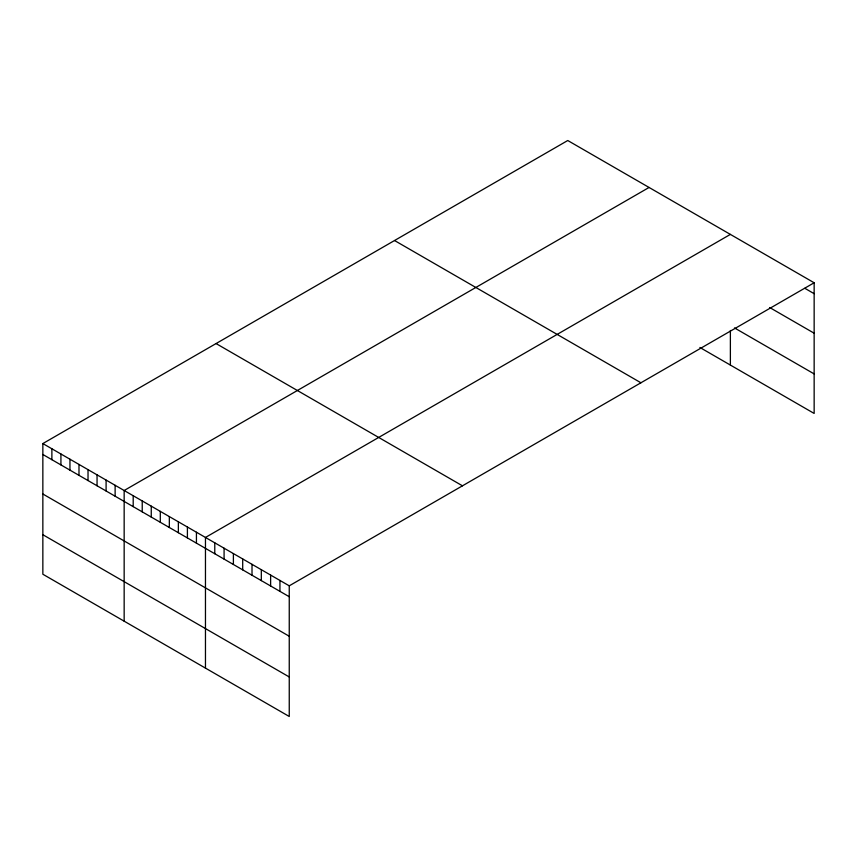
<?xml version="1.0" encoding="UTF-8"?>
<svg xmlns="http://www.w3.org/2000/svg" width="857" height="857" viewBox="0 0 857 857"><rect width="100%" height="100%" fill="white"/><g stroke="black" fill="none" stroke-linecap="round" stroke-linejoin="round"><path stroke-width="1.29" d="M42.85 443.562L289.248 585.824L289.248 716.484L42.85 574.233L42.85 443.562L567.752 140.516L814.15 282.767L814.15 413.438L699.88 347.46M649.07 187.458L124.158 490.515L124.158 621.175M730.378 234.4L205.466 537.457L205.466 668.117M289.248 585.824L814.15 282.767M804.841 288.306L814.15 293.683M769.682 307.524L814.15 333.202M734.513 327.931L814.15 373.909M394.541 240.528L640.929 382.779M216.071 343.561L462.459 485.812M42.85 454.478L289.248 596.729M42.85 493.996L289.248 636.248M42.85 534.714L289.248 676.966M730.378 330.491L730.378 365.071M279.939 580.446L279.939 591.351M270.63 575.068L270.63 585.984M261.321 569.701L261.321 580.607M252.012 564.324L252.012 575.24M242.702 558.946L242.702 569.862M233.393 553.579L233.393 564.484M224.084 548.201L224.084 559.118M214.775 542.835L214.775 553.74M196.435 532.24L196.435 543.145M187.404 527.023L187.404 537.928M178.363 521.806L178.363 532.711M169.332 516.589L169.332 527.505M160.302 511.372L160.302 522.288M151.26 506.155L151.26 517.071M142.23 500.938L142.23 511.854M133.199 495.732L133.199 506.637M115.127 485.298L115.127 496.203M106.097 480.081L106.097 490.986M97.055 474.864L97.055 485.769M88.025 469.647L88.025 480.552M78.983 464.43L78.983 475.335M69.953 459.213L69.953 470.129M60.922 453.996L60.922 464.912M51.881 448.779L51.881 459.695"/></g></svg>
